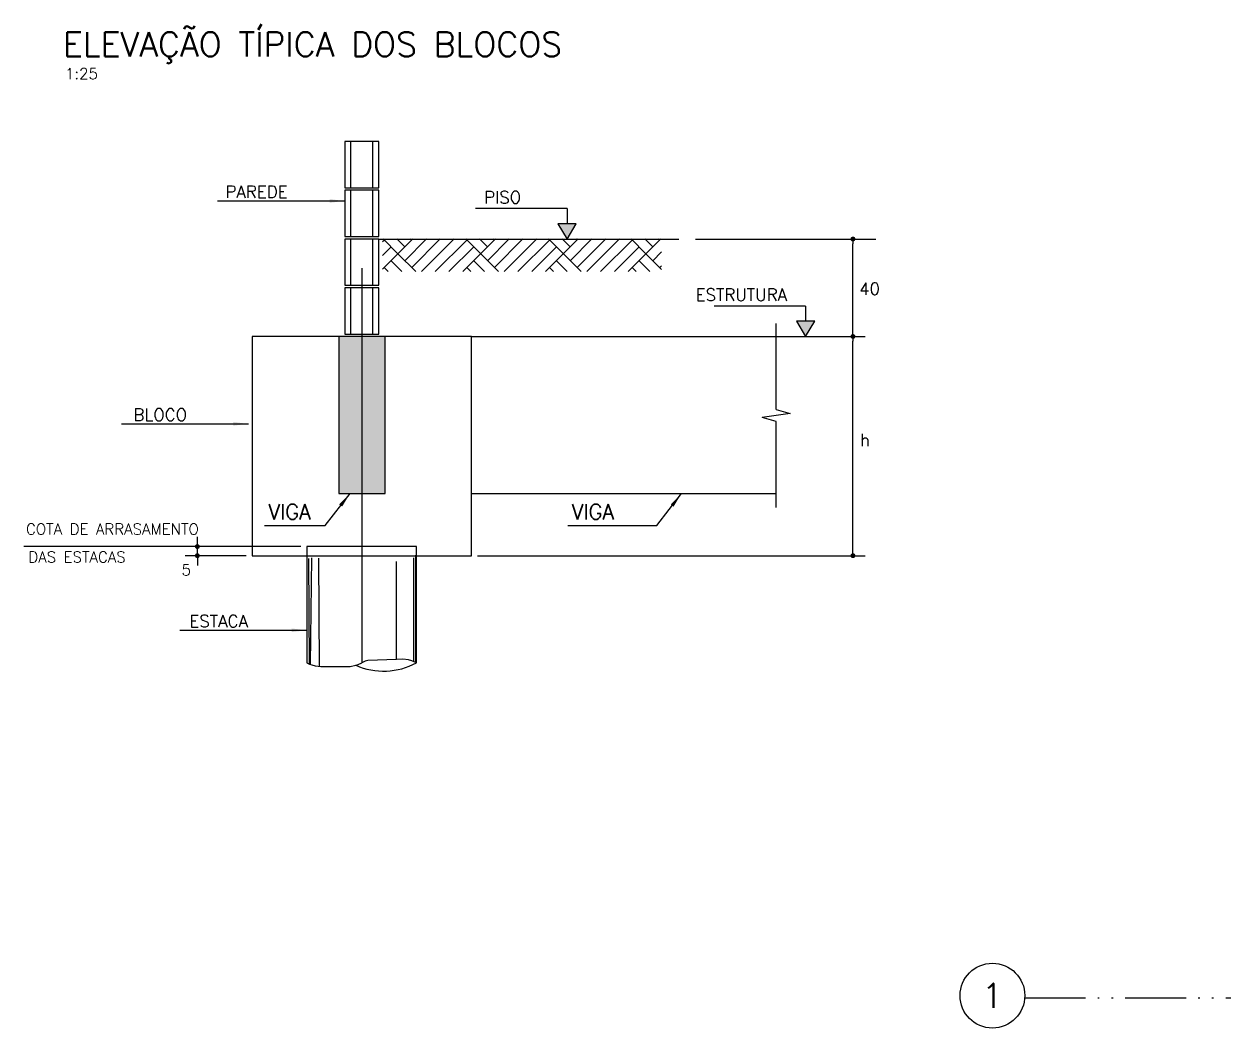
# Model space of a CAD drawing. Extents: x -15987 to 10953, y -16747 to -1189.
# Drawn here: x 5090 to 6075, y -15614 to -14790 of the extents above; entities that cross this region are included whole.
import ezdxf
from ezdxf.enums import TextEntityAlignment as Align

# ---------------------------------------------------------------- set-up
doc = ezdxf.new("R2010")
doc.units = 0
doc.header["$LTSCALE"] = 25
doc.linetypes.add('ESTILO_TQS_0004', pattern=[3.3, 2, -0.4, 0.05, -0.4, 0.05, -0.4])
for name, color, linetype in [('241', 2, 'Continuous'), ('BLOCO', 3, 'Continuous'), ('COTA', 1, 'Continuous'), ('EIXOS', 1, 'ESTILO_TQS_0004'), ('H2', 252, 'Continuous'), ('H6', 1, 'Continuous'), ('IND-EIXOS', 2, 'Continuous'), ('Linha_fina', 1, 'Continuous'), ('Pena_1', 1, 'Continuous'), ('PENA_3', 3, 'Continuous'), ('T1', 2, 'Continuous'), ('T2', 3, 'Continuous'), ('T3', 4, 'Continuous'), ('TEXT-EIXOS', 3, 'Continuous'), ('TEXTO', 3, 'Continuous')]:
    doc.layers.add(name, color=color, linetype=linetype)
doc.styles.add('COTA', font='romans.shx')
doc.styles.get("Standard").update_dxf_attribs({"font": 'romans.shx'})
doc.styles.add('TEXTO', font='romans.shx', dxfattribs={"height": 10})
doc.styles.add('Texto1', font='romans.shx', dxfattribs={"height": 9})
doc.styles.add('Texto2', font='romans.shx', dxfattribs={"height": 12.5})
doc.styles.add('Texto3', font='romans.shx', dxfattribs={"height": 20})
doc.dimstyles.new('forma', dxfattribs={"dimscale": 5, "dimtxt": 1.8, "dimasz": 0.8, "dimexe": 2, "dimexo": 1, "dimgap": 1, "dimtad": 1, "dimdec": 1, "dimzin": 9, "dimtxsty": 'COTA', "dimblk1": 'DOT', "dimblk2": 'DOT', "dimsah": 1, "dimcen": 0, "dimdle": 1, "dimclrd": 256, "dimclre": 256, "dimclrt": 2, "dimadec": 0, "dimazin": 0, "dimtfac": 1, "dimtdec": 0, "dimtmove": 0, "dimatfit": 3, "dimfxl": 1, "dimtolj": 1, "dimtzin": 0, "dimarcsym": 0})

# ---------------------------------------------------------------- blocks, each defined once
blk = doc.blocks.new('ELEV1')
at = {"color": 1}
for p, q in [((-4.5, -9.5), (-4.5, 9.5)), ((4.5, -9.5), (4.5, 9.5))]:
    blk.add_line(p, q, dxfattribs=at)
blk.add_lwpolyline([(-7, -9.5), (7, -9.5), (7, 9.5), (-7, 9.5), (-7, -9.5)], dxfattribs=at)
blk = doc.blocks.new('_Dot')
at = {"color": 0, "linetype": 'ByBlock', "lineweight": -2}
blk.add_line((-0.5, 0), (-1, 0), dxfattribs=at)
at = {"color": 0, "linetype": 'ByBlock', "const_width": 0.5}
blk.add_lwpolyline([(-0.25, 0, 1), (0.25, 0, 1)], format="xyb", close=True, dxfattribs=at)
blk = doc.blocks.new('*D14')
at = {"layer": 'COTA', "lineweight": -2, "transparency": 16777216}
for p, q in [((5462.4, -15046.18), (5780.62, -15046.18)), ((5770.62, -15222.18), (5770.62, -15050.18)), ((5462.4, -15226.18), (5780.62, -15226.18))]:
    blk.add_line(p, q, dxfattribs=at)
at = {"layer": 'Defpoints', "color": 0, "transparency": 16777216}
for p in [(5457.4, -15046.18), (5770.62, -15046.18), (5457.4, -15226.18)]:
    blk.add_point(p, dxfattribs=at)
at = {"layer": 'COTA', "lineweight": -2, "transparency": 16777216, "xscale": 4, "yscale": 4, "zscale": 4}
for p, rotation in [((5770.62, -15046.18), 90), ((5770.62, -15226.18), 270)]:
    blk.add_blockref('_Dot', p, dxfattribs=dict(at, rotation=rotation))
blk = doc.blocks.new('*D15')
at = {"layer": 'COTA', "lineweight": -2, "transparency": 16777216}
for p, q in [((5775.62, -14966.18), (5780.62, -14966.18)), ((5770.62, -15042.18), (5770.62, -14970.18)), ((5462.4, -15046.18), (5780.62, -15046.18))]:
    blk.add_line(p, q, dxfattribs=at)
at = {"layer": 'Defpoints', "color": 0, "transparency": 16777216}
for p in [(5770.62, -14966.18), (5770.62, -14966.18), (5457.4, -15046.18)]:
    blk.add_point(p, dxfattribs=at)
at = {"layer": 'COTA', "lineweight": -2, "transparency": 16777216, "xscale": 4, "yscale": 4, "zscale": 4}
for p, rotation in [((5770.62, -14966.18), 90), ((5770.62, -15046.18), 270)]:
    blk.add_blockref('_Dot', p, dxfattribs=dict(at, rotation=rotation))
blk = doc.blocks.new('elevação')
at = {"layer": 'Linha_fina', "linetype": 'Continuous'}
blk.add_hatch(color=256, dxfattribs=at).paths.add_polyline_path([(1.5, 2.5), (-1.5, 2.5), (0, 0)])
at = {"layer": 'Linha_fina'}
for p, q in [((0, 5), (-15, 5)), ((0, 5), (0, 2.5)), ((-1.5, 2.5), (0, 0)), ((1.5, 2.5), (-1.5, 2.5)), ((0, 0), (1.5, 2.5))]:
    blk.add_line(p, q, dxfattribs=at)
at = {"layer": 'TEXTO', "linetype": 'Continuous', "style": 'TEXTO'}
for p in [(-8.5, 5.25), (-8.5, 1.5)]:
    blk.add_attdef('XXXX.XX', text='', height=2, dxfattribs=at).set_placement(p, align=Align.BOTTOM_CENTER)
blk = doc.blocks.new('*D16')
at = {"layer": 'COTA', "lineweight": -2, "transparency": 16777216}
for p, q in [((5232.31, -15214.68), (5232.31, -15210.68)), ((5317.3, -15218.68), (5222.31, -15218.68)), ((5232.31, -15226.18), (5232.31, -15218.68)), ((5272.4, -15226.18), (5222.31, -15226.18)), ((5232.31, -15230.18), (5232.31, -15234.18))]:
    blk.add_line(p, q, dxfattribs=at)
at = {"layer": 'Defpoints', "color": 0, "transparency": 16777216}
for p in [(5232.31, -15218.68), (5322.3, -15218.68), (5277.4, -15226.18)]:
    blk.add_point(p, dxfattribs=at)
at = {"layer": 'COTA', "lineweight": -2, "transparency": 16777216, "xscale": 4, "yscale": 4, "zscale": 4}
for p, rotation in [((5232.31, -15218.68), 270), ((5232.31, -15226.18), 90)]:
    blk.add_blockref('_Dot', p, dxfattribs=dict(at, rotation=rotation))
blk = doc.blocks.new('ss')
at = {"layer": 'Linha_fina'}
blk.add_solid([(0, 0), (-2.5, -0.29), (-2.5, 0.3)], dxfattribs=at)
blk = doc.blocks.new('interrup')
at = {"layer": 'Linha_fina'}
for p, q in [((-1, 0), (-0.33, 2.31)), ((0.33, -2.31), (-0.33, 2.31)), ((1, 0), (0.33, -2.31))]:
    blk.add_line(p, q, dxfattribs=at)

msp = doc.modelspace()

# ---------------------------------------------------------------- hatches: boundary and pattern name
at = {"layer": 'H2'}
msp.add_hatch(color=256, dxfattribs=at).paths.add_polyline_path([(5348.4, -15175.11), (5386.4, -15175.11), (5386.4, -15046.18), (5348.4, -15046.18)])

# ---------------------------------------------------------------- linework, layer by layer
at = {"layer": 'BLOCO'}
for p, q in [((5457.4, -15046.18), (5707.65, -15046.18)), ((5457.4, -15175.11), (5707.65, -15175.11))]:
    msp.add_line(p, q, dxfattribs=at)
msp.add_lwpolyline([(5457.4, -15226.18), (5457.4, -15046.18), (5277.4, -15046.18), (5277.4, -15226.18), (5457.4, -15226.18), (5457.4, -15226.18)], dxfattribs=at)
at = {"layer": 'COTA'}
for p, q in [((5381.4, -14966.18), (5627.75, -14966.18)), ((5641.47, -14966.18), (5789.5, -14966.18)), ((5367.4, -14990.18), (5367.4, -15218.68)), ((5222.31, -15218.68), (5089.98, -15218.68))]:
    msp.add_line(p, q, dxfattribs=at)
at = {"layer": 'EIXOS'}
msp.add_line((5911.66, -15589.1), (7455.79, -15589.1), dxfattribs=at)
at = {"layer": 'H6'}
for p, q in [((5396.99, -14978.35), (5384.78, -14966.14)), ((5402.64, -14972.69), (5396.09, -14966.14)), ((5396.99, -14978.35), (5409.19, -14966.14)), ((5402.64, -14984.01), (5420.5, -14966.14)), ((5408.3, -14967.04), (5407.41, -14966.14)), ((5408.3, -14989.66), (5431.82, -14966.14)), ((5416.32, -14992.96), (5443.13, -14966.14)), ((5479.48, -14992.96), (5452.66, -14966.14)), ((5470.52, -14972.69), (5463.98, -14966.14)), ((5464.87, -14978.35), (5477.07, -14966.14)), ((5470.52, -14984.01), (5488.39, -14966.14)), ((5476.18, -14967.04), (5475.29, -14966.14)), ((5476.18, -14989.66), (5499.7, -14966.14)), ((5484.2, -14992.96), (5511.01, -14966.14)), ((5518.14, -14992.96), (5544.96, -14966.14)), ((5547.36, -14992.96), (5520.54, -14966.14)), ((5538.41, -14972.69), (5531.86, -14966.14)), ((5538.41, -14984.01), (5556.27, -14966.14)), ((5544.06, -14967.04), (5543.17, -14966.14)), ((5544.06, -14989.66), (5567.58, -14966.14)), ((5552.08, -14992.96), (5578.9, -14966.14)), ((5600.63, -14978.35), (5588.43, -14966.14)), ((5606.29, -14972.69), (5599.74, -14966.14)), ((5600.63, -14978.35), (5612.84, -14966.14)), ((5611.95, -14967.04), (5611.05, -14966.14)), ((5384.36, -14968.34), (5385.67, -14967.04)), ((5384.36, -14979.66), (5391.33, -14972.69)), ((5427.63, -14992.96), (5453.55, -14967.04)), ((5438.94, -14992.96), (5459.21, -14972.69)), ((5495.51, -14992.96), (5521.44, -14967.04)), ((5506.82, -14992.96), (5527.09, -14972.69)), ((5563.39, -14992.96), (5589.32, -14967.04)), ((5574.71, -14992.96), (5594.98, -14972.69)), ((5384.36, -14990.97), (5396.99, -14978.35)), ((5400.28, -14992.96), (5391.33, -14984.01)), ((5411.6, -14992.96), (5396.99, -14978.35)), ((5450.26, -14992.96), (5464.87, -14978.35)), ((5468.16, -14992.96), (5459.21, -14984.01)), ((5536.05, -14992.96), (5527.09, -14984.01)), ((5586.02, -14992.96), (5600.63, -14978.35)), ((5603.93, -14992.96), (5594.98, -14984.01)), ((5613.48, -14991.19), (5600.63, -14978.35)), ((5606.29, -14984.01), (5613.48, -14976.82)), ((5388.97, -14992.96), (5385.67, -14989.66)), ((5456.85, -14992.96), (5453.55, -14989.66)), ((5524.73, -14992.96), (5521.44, -14989.66)), ((5592.62, -14992.96), (5589.32, -14989.66)), ((5611.95, -14989.66), (5613.48, -14988.13))]:
    msp.add_line(p, q, dxfattribs=at)
at = {"layer": 'IND-EIXOS'}
msp.add_circle((5885.13, -15587.36), 26.59, dxfattribs=at)
at = {"layer": 'Linha_fina'}
for p, q in [((5248.91, -14934.95), (5353.4, -14934.95)), ((5707.65, -15106.03), (5707.65, -15035.47)), ((5169.91, -15117.95), (5274.4, -15117.95)), ((5707.65, -15186.6), (5707.65, -15116.03)), ((5337.27, -15201.46), (5357.67, -15175.11)), ((5609.46, -15201.46), (5629.87, -15175.11)), ((5287.4, -15201.46), (5337.27, -15201.46)), ((5536.48, -15201.46), (5609.46, -15201.46)), ((5217.81, -15287.42), (5322.3, -15287.42))]:
    msp.add_line(p, q, dxfattribs=at)
at = {"layer": 'Pena_1'}
for p, q in [((5412.3, -15218.68), (5322.3, -15218.68)), ((5322.3, -15218.68), (5322.3, -15225.11)), ((5367.4, -15217.78), (5367.3, -15314.18)), ((5412.3, -15225.11), (5412.3, -15218.68)), ((5314.8, -15226.18), (5419.8, -15226.18)), ((5322.3, -15225.11), (5322.3, -15314.19)), ((5324.32, -15315.13), (5323.91, -15228.53)), ((5325.3, -15315.5), (5326.19, -15227.93)), ((5332.54, -15317.28), (5332.12, -15228.13)), ((5395.97, -15311.27), (5395.96, -15230.9)), ((5410, -15313.13), (5409.99, -15227.93)), ((5411.59, -15313.85), (5411.58, -15225.75)), ((5412.3, -15314.18), (5412.3, -15225.11))]:
    msp.add_line(p, q, dxfattribs=at)
for points in [[(5412.3, -15314.18), (5410.29, -15313.24), (5408.33, -15312.5), (5405.58, -15311.73), (5401.01, -15311.09), (5395.97, -15311.27), (5372.29, -15312.18), (5370.16, -15312.9), (5367.3, -15314.18)], [(5322.3, -15314.19), (5324.32, -15315.13), (5326.28, -15315.87), (5329.02, -15316.64), (5333.6, -15317.28), (5357.92, -15317.1), (5362.31, -15316.19), (5364.45, -15315.47), (5367.3, -15314.18)]]:
    msp.add_lwpolyline(points, dxfattribs=at)
msp.add_arc((5385.22, -15263.17), 57.76, 246.63435, 297.96273, dxfattribs=at)
at = {"layer": 'PENA_3'}
msp.add_lwpolyline([(5348.4, -15175.11), (5386.4, -15175.11), (5386.4, -15046.18), (5348.4, -15046.18)], close=True, dxfattribs=at)

# ---------------------------------------------------------------- block references
at = {"layer": '241', "xscale": 2, "yscale": 2, "zscale": 2}
for p in [(5367.4, -14905.18), (5367.4, -14945.18), (5367.4, -14985.18), (5367.4, -15025.18)]:
    msp.add_blockref('ELEV1', p, dxfattribs=at)
at = {"layer": 'COTA', "xscale": 5, "yscale": 5, "zscale": 5}
for p in [(5353.4, -14934.95), (5274.4, -15117.95), (5322.3, -15287.42)]:
    msp.add_blockref('ss', p, dxfattribs=at)
at = {"layer": 'Linha_fina', "xscale": 5, "yscale": 5, "zscale": 5, "rotation": 90}
msp.add_blockref('interrup', (5707.65, -15111.03), dxfattribs=at)
at = {"layer": 'Pena_1'}
ref = msp.add_blockref('elevação', (5535.83, -14966.18), dxfattribs=dict(at, xscale=5, yscale=5, zscale=5))
ref.add_attrib('XXXX.XX', 'PISO', dxfattribs={"layer": 'TEXTO', "linetype": 'Continuous', "height": 10, "style": 'TEXTO'}).set_placement((5483.02, -14939.93), align=Align.BOTTOM_CENTER)
ref = msp.add_blockref('elevação', (5731.77, -15046.18), dxfattribs=dict(at, xscale=5, yscale=5, zscale=5))
ref.add_attrib('XXXX.XX', 'ESTRUTURA', dxfattribs={"layer": 'TEXTO', "linetype": 'Continuous', "height": 10, "style": 'TEXTO'}).set_placement((5678.96, -15019.93), align=Align.BOTTOM_CENTER)
at = {"layer": 'T2', "xscale": 5, "yscale": 5, "zscale": 5, "rotation": 52.244}
for p in [(5357.67, -15175.11), (5629.87, -15175.11)]:
    msp.add_blockref('ss', p, dxfattribs=at)

# ---------------------------------------------------------------- texts
at = {"layer": 'T1', "style": 'Texto1'}
for s, p in [('1:25', (5123.65, -14834.94)), ('COTA DE ARRASAMENTO', (5091.62, -15208.83)), ('DAS ESTACAS', (5093.63, -15231.75)), ('5', (5219.37, -15242.31))]:
    msp.add_text(s, height=9, dxfattribs=at).set_placement(p)
at = {"layer": 'T2', "style": 'Texto2'}
for p in [(5290.64, -15196.36), (5539.72, -15196.36)]:
    msp.add_text('VIGA', height=12.5, dxfattribs=at).set_placement(p)
at = {"layer": 'T3', "style": 'Texto3'}
msp.add_text('ELEVAÇÃO TÍPICA DOS BLOCOS', height=20, dxfattribs=at).set_placement((5122.09, -14816.32))
at = {"layer": 'TEXT-EIXOS'}
msp.add_text('1', height=20, dxfattribs=at).set_placement((5885.13, -15587.36), align=Align.MIDDLE_CENTER)
at = {"layer": 'TEXTO', "linetype": 'Continuous', "style": 'TEXTO'}
for s, p in [('40', (5775.68, -15012.05)), ('h', (5776.37, -15136.14))]:
    msp.add_text(s, height=10, dxfattribs=at).set_placement(p)
for tag, p in [('PAREDE', (5280.91, -14935.41)), ('BLOCO', (5201.91, -15118.41)), ('ESTACA', (5249.81, -15287.88))]:
    msp.add_attdef(tag, text='', height=10, dxfattribs=at).set_placement(p, align=Align.BOTTOM_CENTER)

# ---------------------------------------------------------------- dimensions: what is measured, and where the dimension line sits
at = {"layer": 'COTA'}
for base, p1, p2, picture, middle in [((5770.62, -14966.18), (5457.4, -15046.18), (5770.62, -14966.18), '*D15', (5770.62, -15006.18)), ((5770.62, -15046.18), (5457.4, -15226.18), (5457.4, -15046.18), '*D14', (5770.62, -15136.18))]:
    dim = msp.add_linear_dim(base=base, p1=p1, p2=p2, angle=90, text=' ', dimstyle='forma', override={"dimpost": ' '}, dxfattribs=at)
    dim.commit()
    dim.dimension.update_dxf_attribs({"geometry": picture, "text_midpoint": middle})
dim = msp.add_linear_dim(base=(5232.31, -15218.68), p1=(5277.4, -15226.18), p2=(5322.3, -15218.68), angle=90, text=' ', dimstyle='forma', override={"dimpost": ' '}, dxfattribs=at)
dim.commit()
dim.dimension.update_dxf_attribs({"geometry": '*D16', "text_midpoint": (5232.31, -15222.43), "dimtype": 128})

doc.saveas('drawing.dxf')
